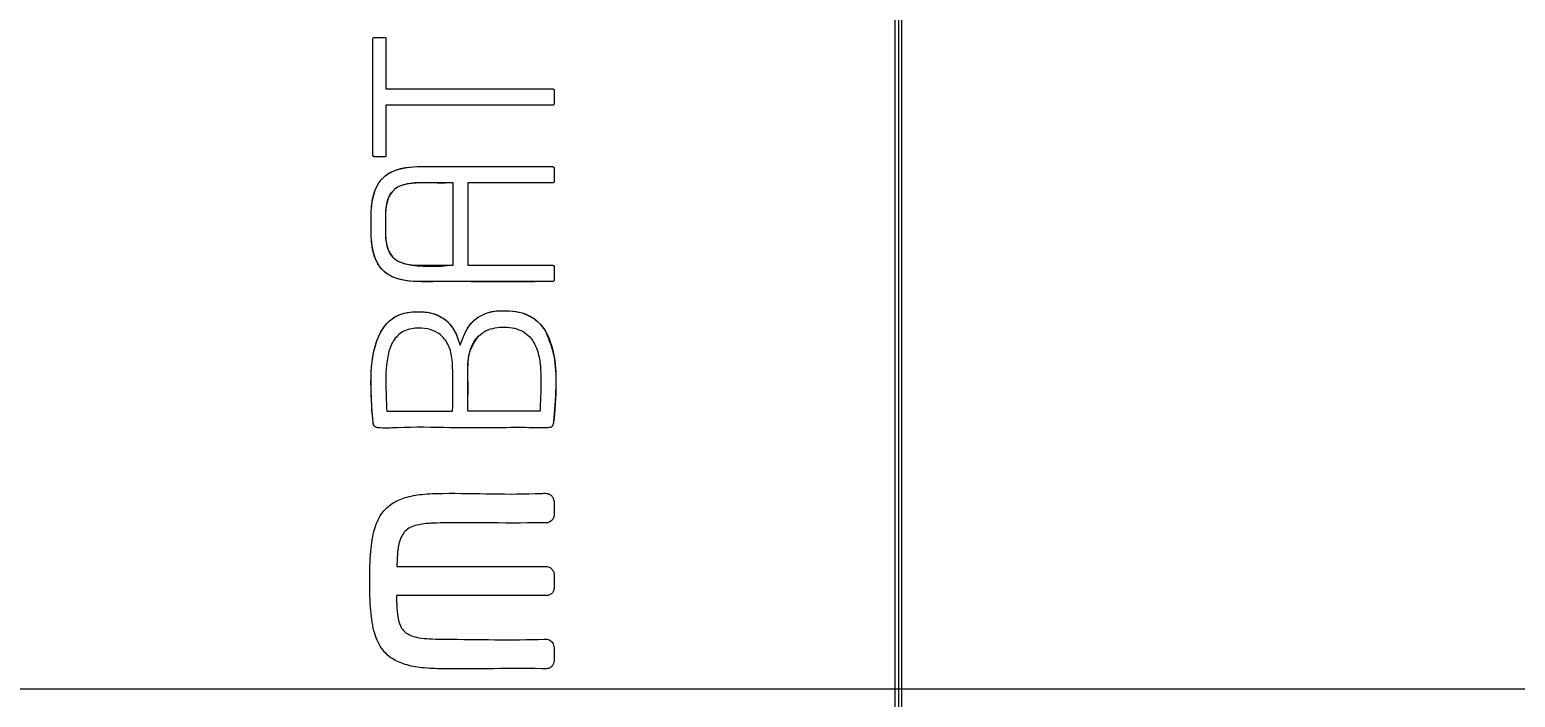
# Model space of a CAD drawing. Extents: x 2963 to 9049, y -570 to 1982.
# Drawn here: x 3362.66 to 3395.19, y 1201.65 to 1216.27 of the extents above; entities that cross this region are included whole.
import ezdxf

# ---------------------------------------------------------------- set-up
doc = ezdxf.new("R2010")
doc.units = 0
doc.header["$LTSCALE"] = 20
doc.header["$MEASUREMENT"] = 0
doc.linetypes.add('CENTER', pattern=[2, 1.25, -0.25, 0.25, -0.25])
doc.layers.get('0').update_dxf_attribs({"linetype": 'CONTINUOUS'})
doc.layers.get('DEFPOINTS').update_dxf_attribs({"linetype": 'CONTINUOUS'})
doc.layers.add('1', color=7, linetype='CONTINUOUS')
doc.styles.get("Standard").update_dxf_attribs({"font": 'NanumGothic.ttf'})
doc.dimstyles.get("Standard").update_dxf_attribs({"dimtxt": 2.7, "dimasz": 2.5, "dimexe": 1.5, "dimexo": 1.5, "dimgap": 1.5, "dimtad": 1, "dimdec": 0, "dimlfac": 10, "dimzin": 0, "dimdsep": 46, "dimtxsty": 'Standard', "dimcen": 0, "dimclrt": 2, "dimadec": 0, "dimazin": 0, "dimtfac": 1, "dimtdec": 0, "dimtmove": 0, "dimatfit": 3, "dimfxl": 0, "dimtolj": 1, "dimtzin": 0, "dimarcsym": 0})

# ---------------------------------------------------------------- blocks, each defined once
blk = doc.blocks.new('*D41')
at = {"color": 3, "lineweight": -2}
for p, q in [((3121.307, 1203.622), (3121.307, 1534.653)), ((3855.188, 1203.622), (3855.188, 1534.653)), ((3145.307, 1528.653), (3831.188, 1528.653))]:
    blk.add_line(p, q, dxfattribs=at)
at = {"color": 3}
for points in [[(3145.307, 1532.653), (3145.307, 1524.653), (3121.307, 1528.653)], [(3831.188, 1532.653), (3831.188, 1524.653), (3855.188, 1528.653)]]:
    blk.add_solid(points, dxfattribs=at)
at = {"layer": 'DEFPOINTS', "color": 0}
for p in [(3855.188, 1528.653), (3121.307, 1201.822), (3855.188, 1201.822)]:
    blk.add_point(p, dxfattribs=at)
at = {"color": 2, "insert": (3488.248, 1553.735), "char_height": 24, "attachment_point": 5}
blk.add_mtext('\\A1;735', dxfattribs=at)
blk = doc.blocks.new('*D42')
at = {"color": 3, "lineweight": -2}
for p, q in [((3220.393, 1204.079), (3220.393, 1476.18)), ((3855.168, 1204.079), (3855.168, 1476.18)), ((3244.393, 1470.18), (3831.168, 1470.18))]:
    blk.add_line(p, q, dxfattribs=at)
at = {"color": 3}
for points in [[(3244.393, 1474.18), (3244.393, 1466.18), (3220.393, 1470.18)], [(3831.168, 1474.18), (3831.168, 1466.18), (3855.168, 1470.18)]]:
    blk.add_solid(points, dxfattribs=at)
at = {"layer": 'DEFPOINTS', "color": 0}
for p in [(3855.168, 1470.18), (3220.393, 1202.279, 0), (3855.168, 1202.279, 0)]:
    blk.add_point(p, dxfattribs=at)
at = {"color": 2, "insert": (3537.781, 1495.262), "char_height": 24, "attachment_point": 5}
blk.add_mtext('\\A1;635', dxfattribs=at)

msp = doc.modelspace()

# ---------------------------------------------------------------- linework, layer by layer
at = {"color": 7, "linetype": 'Continuous', "lineweight": 15}
for p, q in [((3381.606, 1169.779, 0), (3381.606, 1234.779, 0)), ((3381.606, 1169.779, 0), (3381.606, 1234.779, 0)), ((3381.683, 1234.779, 0), (3381.683, 1169.779, 0)), ((3381.755, 1169.779, 0), (3381.755, 1234.779, 0)), ((3370.171, 1213.526, 0), (3370.171, 1216.062, 0)), ((3370.171, 1213.526, 0), (3370.171, 1216.062, 0)), ((3370.2, 1216.095, 0), (3370.442, 1216.095, 0)), ((3370.2, 1216.095, 0), (3370.442, 1216.095, 0)), ((3370.458, 1216.062, 0), (3370.458, 1214.974, 0)), ((3370.458, 1216.062, 0), (3370.458, 1214.974, 0)), ((3370.458, 1214.974, 0), (3374.098, 1214.974, 0)), ((3370.458, 1214.974, 0), (3374.098, 1214.974, 0)), ((3370.458, 1214.614, 0), (3370.458, 1213.526, 0)), ((3374.098, 1214.614, 0), (3370.458, 1214.614, 0)), ((3370.458, 1214.614, 0), (3370.458, 1213.526, 0)), ((3374.098, 1214.614, 0), (3370.458, 1214.614, 0)), ((3371.929, 1211.112, 0), (3371.929, 1212.913, 0)), ((3371.929, 1211.112, 0), (3371.929, 1212.913, 0)), ((3372.249, 1212.913, 0), (3372.249, 1211.112, 0)), ((3374.098, 1212.913, 0), (3372.249, 1212.913, 0)), ((3372.249, 1212.913, 0), (3372.249, 1211.112, 0)), ((3374.098, 1212.913, 0), (3372.249, 1212.913, 0)), ((3372.249, 1211.112, 0), (3374.098, 1211.112, 0)), ((3372.249, 1211.112, 0), (3374.098, 1211.112, 0)), ((3372.021, 1209.545, 0), (3372.086, 1209.36, 0)), ((3372.021, 1209.545, 0), (3372.086, 1209.36, 0)), ((3372.086, 1209.36, 0), (3372.157, 1209.547, 0)), ((3372.086, 1209.36, 0), (3372.157, 1209.547, 0)), ((3370.475, 1207.917, 0), (3371.919, 1207.917, 0)), ((3370.475, 1207.917, 0), (3371.919, 1207.917, 0)), ((3373.832, 1207.917, 0), (3372.252, 1207.917, 0)), ((3373.832, 1207.917, 0), (3372.252, 1207.917, 0))]:
    msp.add_line(p, q, dxfattribs=at)
at = {"color": 7, "linetype": 'Continuous', "lineweight": 15, "elevation": 0, "flags": 128}
msp.add_lwpolyline([(3374.098, 1211.112), (3374.116, 1211.109), (3374.128, 1211.102), (3374.133, 1211.097), (3374.137, 1211.092), (3374.138, 1211.087), (3374.139, 1211.085), (3374.139, 1211.084), (3374.139, 1211.084), (3374.139, 1211.084), (3374.139, 1211.084), (3374.139, 1211.084), (3374.139, 1211.084), (3374.139, 1211.084), (3374.139, 1211.084), (3374.139, 1210.779)], dxfattribs=at)
at = {"color": 7, "linetype": 'Continuous', "lineweight": 15}
for points, knots in [([(3342.997, 1393.179, 0), (3354.764, 1394.118, 0), (3378.301, 1395.996, 0), (3413.685, 1397.613, 0), (3449.151, 1398.394, 0), (3484.683, 1398.351, 0), (3520.264, 1397.625, 0), (3555.77, 1396.265, 0), (3590.189, 1394.308, 0), (3625.509, 1391.709, 0), (3660.783, 1388.526, 0), (3688.207, 1385.439, 0), (3707.869, 1383.206, 0), (3719.775, 1381.877, 0), (3731.65, 1380.294, 0), (3743.43, 1378.261, 0), (3755.052, 1375.568, 0), (3766.172, 1372.062, 0), (3776.71, 1367.725, 0), (3786.75, 1362.706, 0), (3796.449, 1356.879, 0), (3805.173, 1350.709, 0), (3812.844, 1344.345, 0), (3819.507, 1337.798, 0), (3825.636, 1330.629, 0), (3831.132, 1322.959, 0), (3835.909, 1314.921, 0), (3839.998, 1306.508, 0), (3843.404, 1297.692, 0), (3846.444, 1286.959, 0), (3848.974, 1274.442, 0), (3851.188, 1260.232, 0), (3853.184, 1243.471, 0), (3854.838, 1224.153, 0), (3855.058, 1209.57, 0), (3855.168, 1202.279, 0)], [0, 0, 0, 0, 0.055948, 0.111906, 0.167857, 0.224078, 0.280305, 0.336528, 0.392478, 0.448429, 0.504379, 0.56033, 0.579219, 0.598169, 0.617111, 0.635994, 0.654811, 0.673611, 0.691182, 0.708753, 0.726738, 0.744723, 0.759304, 0.773884, 0.788886, 0.803888, 0.818476, 0.833063, 0.848083, 0.863103, 0.885747, 0.908412, 0.931074, 0.965537, 1, 1, 1, 1]), ([(3395.19, 1306.475, 0), (3393.776, 1306.4, 0), (3392.363, 1306.324, 0), (3390.349, 1306.212, 0), (3389.749, 1306.178, 0), (3388.548, 1306.109, 0), (3387.948, 1306.074, 0), (3386.147, 1305.969, 0), (3384.947, 1305.897, 0), (3381.346, 1305.676, 0), (3378.946, 1305.522, 0), (3371.748, 1305.041, 0), (3366.95, 1304.694, 0), (3360.955, 1304.227, 0), (3359.757, 1304.132, 0), (3357.959, 1303.988, 0), (3357.36, 1303.93, 0), (3356.166, 1303.793, 0), (3355.57, 1303.713, 0), (3352.597, 1303.261, 0), (3350.246, 1302.726, 0), (3345.645, 1301.323, 0), (3343.393, 1300.454, 0), (3340.13, 1298.914, 0), (3339.061, 1298.361, 0), (3337.488, 1297.474, 0), (3336.97, 1297.169, 0), (3335.943, 1296.54, 0), (3335.436, 1296.217, 0), (3332.929, 1294.553, 0), (3331.02, 1293.077, 0), (3327.434, 1289.863, 0), (3325.756, 1288.126, 0), (3322.669, 1284.427, 0), (3321.26, 1282.466, 0), (3318.737, 1278.36, 0), (3317.624, 1276.216, 0), (3315.718, 1271.787, 0), (3314.925, 1269.505, 0), (3313.676, 1264.847, 0), (3313.219, 1262.473, 0), (3312.865, 1259.48, 0), (3312.805, 1258.88, 0), (3312.707, 1257.679, 0), (3312.658, 1257.077, 0), (3312.562, 1255.876, 0), (3312.515, 1255.274, 0), (3312.446, 1254.373, 0), (3312.423, 1254.072, 0), (3312.378, 1253.472, 0), (3312.355, 1253.171, 0), (3312.154, 1250.465, 0), (3311.988, 1248.06, 0), (3311.529, 1240.84, 0), (3311.274, 1236.025, 0), (3310.661, 1221.57, 0), (3310.456, 1211.924, 0), (3310.456, 1202.279, 0)], [0.7121402, 0.7121402, 0.7121402, 0.7121402, 0.719641, 0.719641, 0.7228269, 0.7228269, 0.7260128, 0.7260128, 0.7323846, 0.7323846, 0.7451281, 0.7451281, 0.7706153, 0.7706153, 0.7769871, 0.7769871, 0.780173, 0.780173, 0.7833589, 0.7833589, 0.7961025, 0.7961025, 0.8088461, 0.8088461, 0.8152179, 0.8152179, 0.8184038, 0.8184038, 0.8215897, 0.8215897, 0.8343333, 0.8343333, 0.8470769, 0.8470769, 0.8598205, 0.8598205, 0.8725641, 0.8725641, 0.8853077, 0.8853077, 0.8980513, 0.8980513, 0.9012372, 0.9012372, 0.9044231, 0.9044231, 0.907609, 0.907609, 0.9092019, 0.9092019, 0.9107949, 0.9107949, 0.9235384, 0.9235384, 0.9490256, 0.9490256, 1, 1, 1, 1]), ([(3370.171, 1216.062, 0), (3370.172, 1216.069, 0), (3370.173, 1216.078, 0), (3370.177, 1216.087, 0), (3370.181, 1216.091, 0), (3370.189, 1216.093, 0), (3370.196, 1216.094, 0), (3370.2, 1216.095, 0)], [0, 0, 0, 0, 0.420815, 0.518599, 0.598991, 0.757849, 1, 1, 1, 1]), ([(3370.442, 1216.095, 0), (3370.444, 1216.095, 0), (3370.447, 1216.094, 0), (3370.45, 1216.093, 0), (3370.452, 1216.091, 0), (3370.454, 1216.087, 0), (3370.456, 1216.077, 0), (3370.457, 1216.068, 0), (3370.458, 1216.062, 0)], [0, 0, 0, 0, 0.144697, 0.200039, 0.262449, 0.368949, 0.5416, 1, 1, 1, 1]), ([(3374.098, 1214.974, 0), (3374.103, 1214.974, 0), (3374.111, 1214.973, 0), (3374.122, 1214.969, 0), (3374.13, 1214.964, 0), (3374.135, 1214.958, 0), (3374.138, 1214.953, 0), (3374.139, 1214.949, 0), (3374.139, 1214.948, 0)], [0, 0, 0, 0, 0.257039, 0.476489, 0.663234, 0.790173, 0.901433, 1, 1, 1, 1]), ([(3374.098, 1214.974, 0), (3374.103, 1214.974, 0), (3374.111, 1214.973, 0), (3374.122, 1214.969, 0), (3374.13, 1214.964, 0), (3374.135, 1214.958, 0), (3374.138, 1214.953, 0), (3374.139, 1214.949, 0), (3374.139, 1214.948, 0)], [0, 0, 0, 0, 0.257039, 0.476489, 0.663234, 0.790173, 0.901433, 1, 1, 1, 1]), ([(3374.139, 1214.948, 0), (3374.139, 1214.89, 0), (3374.139, 1214.808, 0), (3374.139, 1214.714, 0), (3374.139, 1214.673, 0), (3374.138, 1214.653, 0), (3374.139, 1214.643, 0), (3374.138, 1214.635, 0), (3374.135, 1214.629, 0), (3374.129, 1214.624, 0), (3374.121, 1214.619, 0), (3374.111, 1214.615, 0), (3374.103, 1214.615, 0), (3374.098, 1214.614, 0)], [0, 0, 0, 0, 0.4779279, 0.6882151, 0.7807427, 0.8214538, 0.8534407, 0.8684091, 0.8865263, 0.9079582, 0.9332493, 0.9634408, 1, 1, 1, 1]), ([(3374.139, 1214.948, 0), (3374.139, 1214.89, 0), (3374.139, 1214.808, 0), (3374.139, 1214.714, 0), (3374.139, 1214.673, 0), (3374.138, 1214.653, 0), (3374.139, 1214.643, 0), (3374.138, 1214.635, 0), (3374.135, 1214.629, 0), (3374.129, 1214.624, 0), (3374.121, 1214.619, 0), (3374.111, 1214.615, 0), (3374.103, 1214.615, 0), (3374.098, 1214.614, 0)], [0, 0, 0, 0, 0.4779279, 0.6882151, 0.7807427, 0.8214538, 0.8534407, 0.8684091, 0.8865263, 0.9079582, 0.9332493, 0.9634408, 1, 1, 1, 1]), ([(3370.442, 1213.488, 0), (3370.397, 1213.488, 0), (3370.332, 1213.488, 0), (3370.258, 1213.487, 0), (3370.222, 1213.488, 0), (3370.205, 1213.487, 0), (3370.194, 1213.489, 0), (3370.187, 1213.492, 0), (3370.181, 1213.497, 0), (3370.176, 1213.505, 0), (3370.172, 1213.515, 0), (3370.171, 1213.522, 0), (3370.171, 1213.526, 0)], [0, 0, 0, 0, 0.460722, 0.663419, 0.75263, 0.822723, 0.841458, 0.864823, 0.89211, 0.923304, 0.958784, 1, 1, 1, 1]), ([(3370.442, 1213.488, 0), (3370.361, 1213.488, 0), (3370.28, 1213.488, 0), (3370.2, 1213.488, 0), (3370.19, 1213.488, 0), (3370.172, 1213.5, 0), (3370.171, 1213.526, 0)], [0, 0, 0, 0, 0.322952, 0.322952, 0.322952, 1, 1, 1, 1]), ([(3370.458, 1213.526, 0), (3370.458, 1213.521, 0), (3370.458, 1213.513, 0), (3370.455, 1213.502, 0), (3370.453, 1213.495, 0), (3370.451, 1213.492, 0), (3370.45, 1213.491, 0)], [0, 0, 0, 0, 0.39732, 0.7097, 0.905333, 1, 1, 1, 1]), ([(3374.098, 1210.752, 0), (3373.423, 1210.749, 0), (3372.579, 1210.747, 0), (3371.511, 1210.756, 0), (3371.013, 1210.734, 0), (3370.611, 1210.836, 0), (3370.384, 1210.984, 0), (3370.204, 1211.248, 0), (3370.131, 1211.608, 0), (3370.133, 1212.011, 0), (3370.13, 1212.414, 0), (3370.204, 1212.773, 0), (3370.384, 1213.038, 0), (3370.611, 1213.187, 0), (3371.013, 1213.291, 0), (3371.511, 1213.268, 0), (3372.283, 1213.275, 0), (3372.996, 1213.272, 0), (3373.613, 1213.273, 0), (3373.885, 1213.273, 0), (3374.005, 1213.273, 0), (3374.057, 1213.273, 0), (3374.082, 1213.273, 0), (3374.096, 1213.273, 0), (3374.106, 1213.272, 0), (3374.117, 1213.269, 0), (3374.125, 1213.264, 0), (3374.129, 1213.262, 0)], [0, 0, 0, 0, 0.20887, 0.261087, 0.331134, 0.361966, 0.387819, 0.413062, 0.458708, 0.498323, 0.537779, 0.583361, 0.608673, 0.634592, 0.665455, 0.735481, 0.787698, 0.904665, 0.956131, 0.978778, 0.98874, 0.993125, 0.995053, 0.996568, 0.997291, 0.998294, 1, 1, 1, 1]), ([(3374.098, 1210.752, 0), (3373.134, 1210.752, 0), (3372.17, 1210.752, 0), (3371.206, 1210.752, 0), (3370.794, 1210.752, 0), (3370.53, 1210.846, 0), (3370.207, 1211.201, 0), (3370.132, 1211.479, 0), (3370.132, 1211.871, 0), (3370.132, 1211.965, 0), (3370.132, 1212.059, 0), (3370.132, 1212.152, 0), (3370.132, 1212.541, 0), (3370.207, 1212.819, 0), (3370.53, 1213.177, 0), (3370.794, 1213.272, 0), (3371.206, 1213.272, 0), (3372.17, 1213.273, 0), (3373.134, 1213.273, 0), (3374.098, 1213.273, 0), (3374.105, 1213.273, 0), (3374.12, 1213.269, 0), (3374.129, 1213.262, 0)], [0, 0, 0, 0, 0.3360694, 0.3360694, 0.3360694, 0.3951222, 0.3951222, 0.454175, 0.454175, 0.454175, 0.4867722, 0.4867722, 0.4867722, 0.545825, 0.545825, 0.6048778, 0.6048778, 0.6048778, 0.9409472, 0.9409472, 0.9409472, 0.9999855, 0.9999855, 0.9999855, 0.9999855]), ([(3370.45, 1213.491, 0), (3370.45, 1213.491, 0), (3370.45, 1213.49, 0), (3370.449, 1213.49, 0), (3370.449, 1213.489, 0), (3370.449, 1213.489, 0), (3370.449, 1213.489, 0), (3370.449, 1213.489, 0), (3370.449, 1213.489, 0), (3370.449, 1213.489, 0), (3370.448, 1213.489, 0), (3370.446, 1213.488, 0), (3370.444, 1213.488, 0), (3370.442, 1213.488, 0)], [0, 0, 0, 0, 0.086303, 0.14194, 0.178037, 0.214487, 0.22747, 0.239978, 0.251162, 0.264984, 0.300628, 0.408856, 1, 1, 1, 1]), ([(3374.139, 1213.246, 0), (3374.139, 1213.189, 0), (3374.139, 1213.107, 0), (3374.139, 1213.013, 0), (3374.139, 1212.972, 0), (3374.138, 1212.953, 0), (3374.139, 1212.943, 0), (3374.138, 1212.936, 0), (3374.136, 1212.932, 0), (3374.134, 1212.927, 0), (3374.129, 1212.922, 0), (3374.121, 1212.917, 0), (3374.111, 1212.913, 0), (3374.103, 1212.913, 0), (3374.098, 1212.913, 0)], [0, 0, 0, 0, 0.476986, 0.68686, 0.779205, 0.819836, 0.85176, 0.862439, 0.875268, 0.890194, 0.90706, 0.932877, 0.963355, 1, 1, 1, 1]), ([(3374.139, 1213.246, 0), (3374.139, 1213.144, 0), (3374.139, 1213.042, 0), (3374.139, 1212.94, 0), (3374.139, 1212.931, 0), (3374.127, 1212.913, 0), (3374.098, 1212.913, 0)], [0, 0, 0, 0, 0.375, 0.375, 0.375, 1, 1, 1, 1]), ([(3374.129, 1213.262, 0), (3374.131, 1213.26, 0), (3374.135, 1213.257, 0), (3374.138, 1213.252, 0), (3374.139, 1213.248, 0), (3374.139, 1213.247, 0), (3374.139, 1213.246, 0), (3374.139, 1213.246, 0)], [0, 0, 0, 0, 0.420559, 0.726985, 0.910915, 0.961616, 1, 1, 1, 1]), ([(3374.129, 1213.262, 0), (3374.131, 1213.26, 0), (3374.135, 1213.257, 0), (3374.138, 1213.252, 0), (3374.139, 1213.248, 0), (3374.139, 1213.247, 0), (3374.139, 1213.246, 0), (3374.139, 1213.246, 0)], [0, 0, 0, 0, 0.420559, 0.726985, 0.910915, 0.961616, 1, 1, 1, 1]), ([(3371.929, 1212.913, 0), (3371.775, 1212.911, 0), (3371.428, 1212.908, 0), (3371.013, 1212.929, 0), (3370.714, 1212.831, 0), (3370.577, 1212.72, 0), (3370.433, 1212.451, 0), (3370.46, 1212.012, 0), (3370.433, 1211.573, 0), (3370.577, 1211.305, 0), (3370.714, 1211.192, 0), (3371.163, 1211.052, 0), (3371.577, 1211.085, 0), (3371.929, 1211.112, 0)], [0, 0, 0, 0, 0.109934, 0.246434, 0.289894, 0.329355, 0.368592, 0.500142, 0.631562, 0.670763, 0.710197, 0.75365, 1, 1, 1, 1]), ([(3371.929, 1212.913, 0), (3371.694, 1212.913, 0), (3371.46, 1212.913, 0), (3371.225, 1212.912, 0), (3370.931, 1212.912, 0), (3370.732, 1212.868, 0), (3370.479, 1212.601, 0), (3370.45, 1212.409, 0), (3370.449, 1212.152, 0), (3370.449, 1212.059, 0), (3370.449, 1211.965, 0), (3370.449, 1211.871, 0), (3370.45, 1211.615, 0), (3370.479, 1211.423, 0), (3370.732, 1211.156, 0), (3370.931, 1211.112, 0), (3371.225, 1211.112, 0), (3371.46, 1211.112, 0), (3371.694, 1211.112, 0), (3371.929, 1211.112, 0)], [0.0000031, 0.0000031, 0.0000031, 0.0000031, 0.1893257, 0.1893257, 0.1893257, 0.3258258, 0.3258258, 0.4623259, 0.4623259, 0.4623259, 0.537674, 0.537674, 0.537674, 0.6741742, 0.6741742, 0.8106743, 0.8106743, 0.8106743, 0.9999969, 0.9999969, 0.9999969, 0.9999969]), ([(3374.098, 1211.112, 0), (3374.124, 1211.111, 0), (3374.139, 1211.096, 0), (3374.139, 1211.084, 0), (3374.139, 1210.982, 0), (3374.139, 1210.881, 0), (3374.139, 1210.779, 0)], [0, 0, 0, 0, 0.625782, 0.625782, 0.625782, 1, 1, 1, 1]), ([(3374.129, 1210.762, 0), (3374.123, 1210.759, 0), (3374.115, 1210.755, 0), (3374.104, 1210.752, 0), (3374.1, 1210.752, 0), (3374.098, 1210.752, 0)], [0, 0, 0, 0, 0.626687, 0.841675, 1, 1, 1, 1]), ([(3374.139, 1210.779, 0), (3374.139, 1210.778, 0), (3374.139, 1210.777, 0), (3374.138, 1210.774, 0), (3374.137, 1210.771, 0), (3374.134, 1210.767, 0), (3374.131, 1210.764, 0), (3374.129, 1210.762, 0)], [0, 0, 0, 0, 0.102267, 0.236871, 0.408687, 0.667721, 1, 1, 1, 1]), ([(3374.139, 1210.779, 0), (3374.139, 1210.778, 0), (3374.139, 1210.777, 0), (3374.138, 1210.774, 0), (3374.137, 1210.771, 0), (3374.134, 1210.767, 0), (3374.131, 1210.764, 0), (3374.129, 1210.762, 0)], [0, 0, 0, 0, 0.102267, 0.236871, 0.408687, 0.667721, 1, 1, 1, 1]), ([(3370.177, 1207.663, 0), (3370.16, 1207.879, 0), (3370.118, 1208.398, 0), (3370.133, 1209.064, 0), (3370.3, 1209.603, 0), (3370.495, 1209.881, 0), (3370.737, 1210.034, 0), (3370.968, 1210.089, 0), (3371.18, 1210.093, 0), (3371.367, 1210.086, 0), (3371.538, 1210.045, 0), (3371.721, 1209.954, 0), (3371.901, 1209.791, 0), (3371.98, 1209.629, 0), (3372.021, 1209.545, 0)], [0, 0, 0, 0, 0.158546, 0.382836, 0.482453, 0.569159, 0.625817, 0.688887, 0.74096, 0.782003, 0.826394, 0.868626, 0.931762, 1, 1, 1, 1]), ([(3370.177, 1207.663, 0), (3370.153, 1207.844, 0), (3370.132, 1208.181, 0), (3370.131, 1208.538, 0), (3370.131, 1208.974, 0), (3370.192, 1209.369, 0), (3370.499, 1209.924, 0), (3370.731, 1210.089, 0), (3371.128, 1210.091, 0), (3371.158, 1210.092, 0), (3371.188, 1210.092, 0), (3371.218, 1210.091, 0), (3371.604, 1210.089, 0), (3371.878, 1209.896, 0), (3372.021, 1209.545, 0)], [0, 0, 0, 0, 0.239406, 0.239406, 0.239406, 0.478813, 0.478813, 0.718219, 0.718219, 0.718219, 0.760594, 0.760594, 0.760594, 1, 1, 1, 1]), ([(3372.157, 1209.547, 0), (3372.197, 1209.637, 0), (3372.276, 1209.812, 0), (3372.476, 1209.983, 0), (3372.681, 1210.076, 0), (3372.86, 1210.112, 0), (3373.068, 1210.115, 0), (3373.306, 1210.107, 0), (3373.572, 1210.03, 0), (3373.801, 1209.877, 0), (3373.903, 1209.734, 0), (3373.953, 1209.663, 0)], [0, 0, 0, 0, 0.132996, 0.260471, 0.347465, 0.439042, 0.507752, 0.631341, 0.763521, 0.881864, 1, 1, 1, 1]), ([(3372.157, 1209.547, 0), (3372.279, 1209.9, 0), (3372.585, 1210.112, 0), (3372.98, 1210.114, 0), (3373.012, 1210.114, 0), (3373.044, 1210.114, 0), (3373.075, 1210.114, 0), (3373.521, 1210.112, 0), (3373.781, 1209.94, 0), (3373.953, 1209.663, 0)], [0, 0, 0, 0, 0.457247, 0.457247, 0.457247, 0.542753, 0.542753, 0.542753, 1, 1, 1, 1]), ([(3371.919, 1207.917, 0), (3371.922, 1208.214, 0), (3371.927, 1208.63, 0), (3371.909, 1209.151, 0), (3371.8, 1209.447, 0), (3371.604, 1209.643, 0), (3371.358, 1209.728, 0), (3371.084, 1209.744, 0), (3370.788, 1209.666, 0), (3370.572, 1209.416, 0), (3370.454, 1208.977, 0), (3370.451, 1208.468, 0), (3370.468, 1208.073, 0), (3370.475, 1207.917, 0)], [0, 0, 0, 0, 0.20015, 0.280985, 0.349587, 0.40758, 0.461821, 0.521337, 0.592492, 0.65922, 0.733488, 0.894609, 1, 1, 1, 1]), ([(3371.919, 1207.917, 0), (3371.922, 1208.214, 0), (3371.927, 1208.63, 0), (3371.909, 1209.151, 0), (3371.8, 1209.447, 0), (3371.604, 1209.643, 0), (3371.358, 1209.728, 0), (3371.084, 1209.744, 0), (3370.788, 1209.666, 0), (3370.572, 1209.416, 0), (3370.454, 1208.977, 0), (3370.451, 1208.468, 0), (3370.468, 1208.073, 0), (3370.475, 1207.917, 0)], [0, 0, 0, 0, 0.20015, 0.280985, 0.349587, 0.40758, 0.461821, 0.521337, 0.592492, 0.65922, 0.733488, 0.894609, 1, 1, 1, 1]), ([(3372.485, 1209.56, 0), (3372.539, 1209.603, 0), (3372.646, 1209.689, 0), (3372.848, 1209.746, 0), (3373.059, 1209.759, 0), (3373.269, 1209.74, 0), (3373.461, 1209.666, 0), (3373.641, 1209.525, 0), (3373.774, 1209.286, 0), (3373.859, 1208.88, 0), (3373.854, 1208.416, 0), (3373.838, 1208.063, 0), (3373.832, 1207.917, 0)], [0, 0, 0, 0, 0.071134, 0.140847, 0.212832, 0.289895, 0.358436, 0.423087, 0.522486, 0.634153, 0.848938, 1, 1, 1, 1]), ([(3372.485, 1209.56, 0), (3372.539, 1209.603, 0), (3372.646, 1209.689, 0), (3372.848, 1209.746, 0), (3373.059, 1209.759, 0), (3373.269, 1209.74, 0), (3373.461, 1209.666, 0), (3373.641, 1209.525, 0), (3373.774, 1209.286, 0), (3373.859, 1208.88, 0), (3373.854, 1208.416, 0), (3373.838, 1208.063, 0), (3373.832, 1207.917, 0)], [0, 0, 0, 0, 0.071134, 0.140847, 0.212832, 0.289895, 0.358436, 0.423087, 0.522486, 0.634153, 0.848938, 1, 1, 1, 1]), ([(3373.953, 1209.663, 0), (3374.026, 1209.479, 0), (3374.182, 1209.087, 0), (3374.187, 1208.402, 0), (3374.149, 1207.927, 0), (3374.129, 1207.674, 0)], [0, 0, 0, 0, 0.2919, 0.62156, 1, 1, 1, 1]), ([(3373.953, 1209.663, 0), (3374.113, 1209.386, 0), (3374.18, 1208.993, 0), (3374.179, 1208.567, 0), (3374.178, 1208.203, 0), (3374.158, 1207.876, 0), (3374.129, 1207.674, 0)], [0, 0, 0, 0, 0.5, 0.5, 0.5, 1, 1, 1, 1]), ([(3372.252, 1207.917, 0), (3372.255, 1208.183, 0), (3372.259, 1208.602, 0), (3372.238, 1209.186, 0), (3372.405, 1209.439, 0), (3372.485, 1209.56, 0)], [0, 0, 0, 0, 0.475014, 0.749386, 1, 1, 1, 1]), ([(3372.252, 1207.917, 0), (3372.252, 1208.226, 0), (3372.252, 1208.535, 0), (3372.252, 1208.844, 0), (3372.252, 1209.183, 0), (3372.332, 1209.415, 0), (3372.485, 1209.56, 0)], [0, 0, 0, 0, 0.645264, 0.645264, 0.645264, 1, 1, 1, 1]), ([(3370.211, 1207.578, 0), (3370.207, 1207.583, 0), (3370.197, 1207.594, 0), (3370.183, 1207.622, 0), (3370.179, 1207.647, 0), (3370.177, 1207.663, 0)], [0, 0, 0, 0, 0.211482, 0.46154, 1, 1, 1, 1]), ([(3374.129, 1207.674, 0), (3374.124, 1207.649, 0), (3374.118, 1207.618, 0), (3374.102, 1207.587, 0), (3374.096, 1207.579, 0), (3374.094, 1207.575, 0)], [0, 0, 0, 0, 0.712461, 0.88159, 1, 1, 1, 1]), ([(3374.129, 1207.674, 0), (3374.124, 1207.649, 0), (3374.118, 1207.618, 0), (3374.102, 1207.587, 0), (3374.096, 1207.579, 0), (3374.094, 1207.575, 0)], [0, 0, 0, 0, 0.712461, 0.88159, 1, 1, 1, 1]), ([(3374.094, 1207.575, 0), (3374.088, 1207.572, 0), (3374.075, 1207.562, 0), (3374.044, 1207.555, 0), (3373.909, 1207.544, 0), (3373.566, 1207.557, 0), (3372.854, 1207.549, 0), (3371.866, 1207.544, 0), (3370.954, 1207.575, 0), (3370.411, 1207.532, 0), (3370.251, 1207.557, 0), (3370.227, 1207.566, 0), (3370.216, 1207.574, 0), (3370.211, 1207.578, 0)], [0, 0, 0, 0, 0.0050418, 0.0127277, 0.0240866, 0.1096237, 0.276012, 0.5731408, 0.8702618, 0.9812342, 0.9891365, 0.9952406, 1, 1, 1, 1]), ([(3374.094, 1207.575, 0), (3374.088, 1207.572, 0), (3374.075, 1207.562, 0), (3374.044, 1207.555, 0), (3373.909, 1207.544, 0), (3373.566, 1207.557, 0), (3372.854, 1207.549, 0), (3371.866, 1207.544, 0), (3370.954, 1207.575, 0), (3370.411, 1207.532, 0), (3370.251, 1207.557, 0), (3370.227, 1207.566, 0), (3370.216, 1207.574, 0), (3370.211, 1207.578, 0)], [0, 0, 0, 0, 0.0050418, 0.0127277, 0.0240866, 0.1096237, 0.276012, 0.5731408, 0.8702618, 0.9812342, 0.9891365, 0.9952406, 1, 1, 1, 1]), ([(3370.692, 1203.876, 0), (3370.691, 1203.693, 0), (3370.689, 1203.459, 0), (3370.774, 1203.195, 0), (3370.866, 1203.069, 0), (3371.028, 1202.98, 0), (3371.238, 1202.94, 0), (3371.487, 1202.921, 0), (3372.384, 1202.916, 0), (3373.22, 1202.897, 0), (3373.984, 1202.921, 0), (3374.035, 1202.906, 0), (3374.076, 1202.88, 0), (3374.125, 1202.825, 0), (3374.147, 1202.713, 0), (3374.137, 1202.582, 0), (3374.143, 1202.468, 0), (3374.134, 1202.384, 0), (3374.102, 1202.332, 0), (3374.061, 1202.298, 0), (3374.015, 1202.278, 0), (3373.952, 1202.271, 0), (3373.5, 1202.284, 0), (3372.887, 1202.271, 0), (3372.226, 1202.274, 0), (3371.935, 1202.273, 0), (3371.807, 1202.273, 0), (3371.75, 1202.273, 0), (3371.726, 1202.273, 0), (3371.715, 1202.273, 0), (3371.71, 1202.273, 0), (3371.708, 1202.273, 0), (3371.707, 1202.273, 0), (3371.552, 1202.273, 0), (3371.272, 1202.283, 0), (3370.894, 1202.349, 0), (3370.595, 1202.475, 0), (3370.346, 1202.702, 0), (3370.183, 1203.074, 0), (3370.11, 1203.591, 0), (3370.098, 1204.194, 0), (3370.11, 1204.797, 0), (3370.183, 1205.314, 0), (3370.346, 1205.685, 0), (3370.595, 1205.912, 0), (3370.895, 1206.039, 0), (3371.272, 1206.105, 0), (3372.27, 1206.131, 0), (3373.178, 1206.077, 0), (3373.953, 1206.118, 0), (3374.031, 1206.103, 0), (3374.086, 1206.067, 0), (3374.128, 1206.007, 0), (3374.144, 1205.925, 0), (3374.138, 1205.814, 0), (3374.14, 1205.697, 0), (3374.14, 1205.58, 0), (3374.091, 1205.514, 0), (3374.04, 1205.481, 0), (3373.988, 1205.465, 0), (3373.879, 1205.468, 0), (3373.363, 1205.462, 0), (3372.654, 1205.467, 0), (3371.91, 1205.467, 0), (3371.489, 1205.465, 0), (3371.225, 1205.444, 0), (3371.028, 1205.391, 0), (3370.901, 1205.317, 0), (3370.781, 1205.167, 0), (3370.705, 1204.888, 0), (3370.701, 1204.651, 0), (3370.699, 1204.513, 0)], [0, 0, 0, 0, 0.02706, 0.034462, 0.041033, 0.049896, 0.061276, 0.072878, 0.087292, 0.195502, 0.198677, 0.200963, 0.203351, 0.205873, 0.21172, 0.219607, 0.225535, 0.228879, 0.231995, 0.234345, 0.236766, 0.239332, 0.24382, 0.304417, 0.331081, 0.342812, 0.347974, 0.350245, 0.351244, 0.351684, 0.351878, 0.351963, 0.352, 0.352029, 0.375146, 0.39378, 0.409166, 0.423116, 0.443109, 0.468284, 0.500714, 0.533138, 0.558299, 0.578275, 0.592217, 0.607598, 0.626229, 0.649346, 0.756728, 0.76234, 0.765308, 0.768482, 0.771924, 0.775895, 0.780795, 0.788404, 0.793564, 0.797699, 0.80006, 0.802483, 0.8058, 0.8163, 0.879933, 0.911751, 0.927617, 0.943026, 0.951151, 0.95803, 0.964518, 0.979456, 1, 1, 1, 1]), ([(3370.692, 1203.876, 0), (3370.691, 1203.693, 0), (3370.689, 1203.459, 0), (3370.774, 1203.195, 0), (3370.866, 1203.069, 0), (3371.028, 1202.98, 0), (3371.238, 1202.94, 0), (3371.487, 1202.921, 0), (3372.384, 1202.916, 0), (3373.22, 1202.897, 0), (3373.984, 1202.921, 0), (3374.035, 1202.906, 0), (3374.076, 1202.88, 0), (3374.125, 1202.825, 0), (3374.147, 1202.713, 0), (3374.137, 1202.582, 0), (3374.143, 1202.468, 0), (3374.134, 1202.384, 0), (3374.102, 1202.332, 0), (3374.061, 1202.298, 0), (3374.015, 1202.278, 0), (3373.952, 1202.271, 0), (3373.5, 1202.284, 0), (3372.887, 1202.271, 0), (3372.226, 1202.274, 0), (3371.935, 1202.273, 0), (3371.807, 1202.273, 0), (3371.75, 1202.273, 0), (3371.726, 1202.273, 0), (3371.715, 1202.273, 0), (3371.71, 1202.273, 0), (3371.708, 1202.273, 0), (3371.707, 1202.273, 0), (3371.552, 1202.273, 0), (3371.272, 1202.283, 0), (3370.894, 1202.349, 0), (3370.595, 1202.475, 0), (3370.346, 1202.702, 0), (3370.183, 1203.074, 0), (3370.11, 1203.591, 0), (3370.098, 1204.194, 0), (3370.11, 1204.797, 0), (3370.183, 1205.314, 0), (3370.346, 1205.685, 0), (3370.595, 1205.912, 0), (3370.895, 1206.039, 0), (3371.272, 1206.105, 0), (3372.27, 1206.131, 0), (3373.178, 1206.077, 0), (3373.953, 1206.118, 0), (3374.031, 1206.103, 0), (3374.086, 1206.067, 0), (3374.128, 1206.007, 0), (3374.144, 1205.925, 0), (3374.138, 1205.814, 0), (3374.14, 1205.697, 0), (3374.14, 1205.58, 0), (3374.091, 1205.514, 0), (3374.04, 1205.481, 0), (3373.988, 1205.465, 0), (3373.879, 1205.468, 0), (3373.363, 1205.462, 0), (3372.654, 1205.467, 0), (3371.91, 1205.467, 0), (3371.489, 1205.465, 0), (3371.225, 1205.444, 0), (3371.028, 1205.391, 0), (3370.901, 1205.317, 0), (3370.781, 1205.167, 0), (3370.705, 1204.888, 0), (3370.701, 1204.651, 0), (3370.699, 1204.513, 0)], [0, 0, 0, 0, 0.02706, 0.034462, 0.041033, 0.049896, 0.061276, 0.072878, 0.087292, 0.195502, 0.198677, 0.200963, 0.203351, 0.205873, 0.21172, 0.219607, 0.225535, 0.228879, 0.231995, 0.234345, 0.236766, 0.239332, 0.24382, 0.304417, 0.331081, 0.342812, 0.347974, 0.350245, 0.351244, 0.351684, 0.351878, 0.351963, 0.352, 0.352029, 0.375146, 0.39378, 0.409166, 0.423116, 0.443109, 0.468284, 0.500714, 0.533138, 0.558299, 0.578275, 0.592217, 0.607598, 0.626229, 0.649346, 0.756728, 0.76234, 0.765308, 0.768482, 0.771924, 0.775895, 0.780795, 0.788404, 0.793564, 0.797699, 0.80006, 0.802483, 0.8058, 0.8163, 0.879933, 0.911751, 0.927617, 0.943026, 0.951151, 0.95803, 0.964518, 0.979456, 1, 1, 1, 1]), ([(3370.699, 1204.513, 0), (3371.353, 1204.511, 0), (3372.282, 1204.508, 0), (3373.332, 1204.519, 0), (3373.77, 1204.506, 0), (3373.958, 1204.52, 0), (3374.047, 1204.497, 0), (3374.102, 1204.451, 0), (3374.154, 1204.347, 0), (3374.137, 1204.212, 0), (3374.141, 1204.082, 0), (3374.139, 1203.994, 0), (3374.105, 1203.933, 0), (3374.052, 1203.89, 0), (3373.969, 1203.87, 0), (3373.839, 1203.879, 0), (3373.612, 1203.874, 0), (3373.207, 1203.877, 0), (3372.217, 1203.874, 0), (3371.346, 1203.875, 0), (3370.692, 1203.876, 0)], [0, 0, 0, 0, 0.2662333, 0.3780542, 0.4272516, 0.4447168, 0.4544693, 0.4634547, 0.4733956, 0.5000537, 0.5163283, 0.5267695, 0.5352873, 0.5438039, 0.5534514, 0.5691584, 0.5967103, 0.6459117, 0.7337667, 1, 1, 1, 1]), ([(3370.699, 1204.513, 0), (3371.353, 1204.511, 0), (3372.282, 1204.508, 0), (3373.332, 1204.519, 0), (3373.77, 1204.506, 0), (3373.958, 1204.52, 0), (3374.047, 1204.497, 0), (3374.102, 1204.451, 0), (3374.154, 1204.347, 0), (3374.137, 1204.212, 0), (3374.141, 1204.082, 0), (3374.139, 1203.994, 0), (3374.105, 1203.933, 0), (3374.052, 1203.89, 0), (3373.969, 1203.87, 0), (3373.839, 1203.879, 0), (3373.612, 1203.874, 0), (3373.207, 1203.877, 0), (3372.217, 1203.874, 0), (3371.346, 1203.875, 0), (3370.692, 1203.876, 0)], [0, 0, 0, 0, 0.2662333, 0.3780542, 0.4272516, 0.4447168, 0.4544693, 0.4634547, 0.4733956, 0.5000537, 0.5163283, 0.5267695, 0.5352873, 0.5438039, 0.5534514, 0.5691584, 0.5967103, 0.6459117, 0.7337667, 1, 1, 1, 1]), ([(3395.19, 1098.083, 0), (3393.776, 1098.157, 0), (3392.363, 1098.234, 0), (3390.349, 1098.346, 0), (3389.749, 1098.38, 0), (3388.548, 1098.448, 0), (3387.948, 1098.483, 0), (3386.147, 1098.589, 0), (3384.947, 1098.66, 0), (3381.346, 1098.881, 0), (3378.946, 1099.035, 0), (3371.748, 1099.516, 0), (3366.95, 1099.863, 0), (3360.955, 1100.33, 0), (3359.757, 1100.426, 0), (3357.959, 1100.57, 0), (3357.36, 1100.627, 0), (3356.166, 1100.765, 0), (3355.57, 1100.844, 0), (3352.597, 1101.297, 0), (3350.246, 1101.831, 0), (3345.645, 1103.234, 0), (3343.393, 1104.104, 0), (3340.13, 1105.644, 0), (3339.061, 1106.197, 0), (3337.488, 1107.084, 0), (3336.97, 1107.388, 0), (3335.943, 1108.017, 0), (3335.436, 1108.341, 0), (3332.929, 1110.004, 0), (3331.02, 1111.481, 0), (3327.434, 1114.694, 0), (3325.756, 1116.431, 0), (3322.669, 1120.13, 0), (3321.26, 1122.091, 0), (3318.737, 1126.198, 0), (3317.624, 1128.342, 0), (3315.718, 1132.77, 0), (3314.925, 1135.053, 0), (3313.676, 1139.71, 0), (3313.219, 1142.084, 0), (3312.865, 1145.077, 0), (3312.805, 1145.677, 0), (3312.707, 1146.879, 0), (3312.658, 1147.48, 0), (3312.562, 1148.681, 0), (3312.515, 1149.283, 0), (3312.446, 1150.184, 0), (3312.423, 1150.485, 0), (3312.378, 1151.086, 0), (3312.355, 1151.386, 0), (3312.154, 1154.093, 0), (3311.988, 1156.497, 0), (3311.529, 1163.717, 0), (3311.274, 1168.533, 0), (3310.661, 1182.988, 0), (3310.456, 1192.634, 0), (3310.456, 1202.279, 0)], [0.7121402, 0.7121402, 0.7121402, 0.7121402, 0.719641, 0.719641, 0.7228269, 0.7228269, 0.7260128, 0.7260128, 0.7323846, 0.7323846, 0.7451281, 0.7451281, 0.7706153, 0.7706153, 0.7769871, 0.7769871, 0.780173, 0.780173, 0.7833589, 0.7833589, 0.7961025, 0.7961025, 0.8088461, 0.8088461, 0.8152179, 0.8152179, 0.8184038, 0.8184038, 0.8215897, 0.8215897, 0.8343333, 0.8343333, 0.8470769, 0.8470769, 0.8598205, 0.8598205, 0.8725641, 0.8725641, 0.8853077, 0.8853077, 0.8980513, 0.8980513, 0.9012372, 0.9012372, 0.9044231, 0.9044231, 0.907609, 0.907609, 0.9092019, 0.9092019, 0.9107949, 0.9107949, 0.9235384, 0.9235384, 0.9490256, 0.9490256, 1, 1, 1, 1]), ([(3855.168, 1202.279, 0), (3855.061, 1195.081, 0), (3854.847, 1180.685, 0), (3853.224, 1161.49, 0), (3851.245, 1144.695, 0), (3849.011, 1130.299, 0), (3846.478, 1117.748, 0), (3843.484, 1107.129, 0), (3840.144, 1098.387, 0), (3836.046, 1089.875, 0), (3831.231, 1081.751, 0), (3825.797, 1074.147, 0), (3819.753, 1067.024, 0), (3813.049, 1060.389, 0), (3805.314, 1053.956, 0), (3796.665, 1047.828, 0), (3787.057, 1042.02, 0), (3776.952, 1036.936, 0), (3766.333, 1032.553, 0), (3755.291, 1029.064, 0), (3743.916, 1026.413, 0), (3732.387, 1024.403, 0), (3720.764, 1022.832, 0), (3709.112, 1021.511, 0), (3689.918, 1019.312, 0), (3663.179, 1016.28, 0), (3627.96, 1013.05, 0), (3591.842, 1010.346, 0), (3556.374, 1008.317, 0), (3520.424, 1006.938, 0), (3485.003, 1006.212, 0), (3449.524, 1006.16, 0), (3414.004, 1006.932, 0), (3378.46, 1008.55, 0), (3354.817, 1010.435, 0), (3342.996, 1011.378, 0)], [0, 0, 0, 0, 0.034021, 0.068042, 0.090999, 0.113959, 0.136898, 0.151485, 0.166072, 0.181093, 0.196113, 0.210689, 0.225264, 0.24027, 0.255278, 0.27285, 0.290421, 0.308406, 0.326391, 0.344797, 0.363219, 0.381705, 0.400248, 0.418798, 0.43729, 0.491814, 0.546337, 0.604904, 0.663471, 0.719441, 0.775416, 0.831384, 0.887588, 0.943799, 1, 1, 1, 1])]:
    msp.add_open_spline(points, degree=3, knots=knots, dxfattribs=at)
for points in [[(3370.442, 1216.095, 0), (3370.452, 1216.093, 0), (3370.453, 1216.099, 0), (3370.458, 1216.062, 0)], [(3370.171, 1216.062, 0), (3370.176, 1216.093, 0), (3370.177, 1216.092, 0), (3370.2, 1216.095, 0)], [(3370.458, 1213.526, 0), (3370.459, 1213.507, 0), (3370.453, 1213.494, 0), (3370.45, 1213.491, 0)], [(3370.45, 1213.491, 0), (3370.447, 1213.488, 0), (3370.453, 1213.489, 0), (3370.442, 1213.488, 0)], [(3374.129, 1210.762, 0), (3374.12, 1210.756, 0), (3374.105, 1210.751, 0), (3374.098, 1210.752, 0)], [(3370.211, 1207.578, 0), (3370.195, 1207.594, 0), (3370.182, 1207.617, 0), (3370.177, 1207.663, 0)]]:
    msp.add_open_spline(points, degree=3, dxfattribs=at)
at = {"layer": '1', "color": 1, "linetype": 'CENTER', "lineweight": 0, "ltscale": 5}
msp.add_line((3858.768, 1201.822), (3113.561, 1201.822), dxfattribs=at)

# ---------------------------------------------------------------- dimensions: what is measured, and where the dimension line sits
dim = msp.add_linear_dim(base=(3855.188, 1528.653), p1=(3121.307, 1201.822), p2=(3855.188, 1201.822), text='735', dimstyle='Standard', override={"dimscale": 1.2, "dimtxt": 20, "dimasz": 20, "dimexe": 5, "dimgap": 10, "dimtih": 1, "dimtoh": 1, "dimlfac": 1, "dimzin": 12, "dimclrd": 3, "dimclre": 3, "dimazin": 2, "dimarcsym": 1})
dim.commit()
dim.dimension.update_dxf_attribs({"geometry": '*D41', "text_midpoint": (3488.248, 1528.653), "dimtype": 160})
dim = msp.add_linear_dim(base=(3855.168, 1470.18), p1=(3220.393, 1202.279, 0), p2=(3855.168, 1202.279, 0), dimstyle='Standard', override={"dimscale": 1.2, "dimtxt": 20, "dimasz": 20, "dimexe": 5, "dimgap": 10, "dimtih": 1, "dimtoh": 1, "dimlfac": 1, "dimzin": 12, "dimclrd": 3, "dimclre": 3, "dimazin": 2, "dimarcsym": 1})
dim.commit()
dim.dimension.update_dxf_attribs({"geometry": '*D42', "text_midpoint": (3537.781, 1470.18), "dimtype": 160})

doc.saveas('drawing.dxf')
